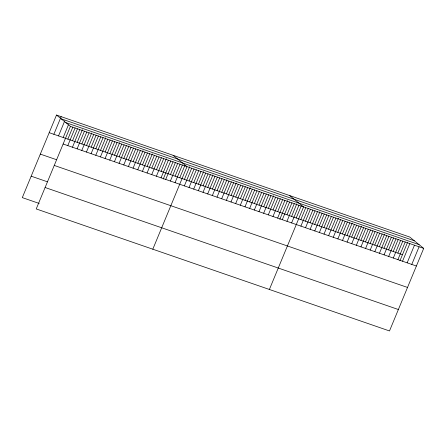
<?xml version="1.0" encoding="UTF-8"?>
<svg xmlns="http://www.w3.org/2000/svg" width="446" height="446" viewBox="0 0 446 446"><rect width="100%" height="100%" fill="white"/><g stroke="black" fill="none" stroke-linecap="round" stroke-linejoin="round"><path stroke-width="0.67" d="M56.503 115.046L70.435 126.369L36.232 208.94L389.497 330.954L423.7 248.383L409.768 237.06L56.503 115.046L22.3 197.617L39.203 203.454M53.86 134.291L61.163 116.657M58.521 135.902L64.781 120.788M63.187 137.513L68.405 124.919M67.848 139.124L72.804 127.16M67.792 145.613L75.095 127.98M72.514 140.735L77.47 128.771M72.453 147.225L79.762 129.591M77.175 142.346L82.393 129.747M77.119 148.836L84.422 131.202M81.841 143.958L86.797 131.988M81.78 150.447L89.083 132.813M86.502 145.569L91.72 132.969M86.446 152.058L93.749 134.424M91.162 147.18L96.124 135.21M91.107 153.669L98.41 136.036M95.829 148.786L100.785 136.822M95.773 155.28L103.076 137.647M100.489 150.397L105.708 137.803M100.434 156.892L107.737 139.252M105.156 152.008L110.112 140.044M105.094 158.497L112.403 140.864M109.816 153.619L114.773 141.655M109.761 160.108L117.064 142.475M114.483 155.23L119.701 142.636M114.421 161.72L121.725 144.086M119.143 156.841L124.099 144.872M119.088 163.331L126.391 145.697M123.81 158.453L129.022 145.853M123.748 164.942L131.052 147.308M128.47 160.064L133.426 148.094M128.415 166.553L135.718 148.919M133.131 161.675L138.087 149.705M133.075 168.164L140.379 150.531M137.797 163.281L143.015 150.687M137.736 169.775L145.045 152.142M142.458 164.892L147.414 152.928M142.402 171.387L149.705 153.747M147.124 166.503L152.342 153.909M147.063 172.992L154.372 155.359M151.785 168.114L156.741 156.15M151.729 174.603L159.032 156.97M156.451 169.725L161.407 157.761M156.39 176.215L163.693 158.581M161.112 171.336L166.33 158.743M161.056 177.826L168.359 160.192M163.242 179.069L170.734 160.978M165.717 179.437L173.02 161.803M170.439 174.559L175.395 162.589M170.378 181.048L177.686 163.414M175.1 176.17L180.056 164.2M175.044 182.659L182.347 165.026M179.766 177.776L184.722 165.812M152.811 249.202L187.013 166.637L173.081 155.314M184.427 179.387L189.645 166.793M184.371 185.882L191.674 168.242M189.093 180.998L194.049 169.034M189.032 187.487L196.335 169.854M193.754 182.609L198.71 170.645M193.698 189.098L201.001 171.465M198.42 184.22L203.632 171.626M198.358 190.71L205.662 173.076M203.081 185.831L208.037 173.868M203.025 192.321L210.328 174.687M207.741 187.443L212.959 174.843M207.685 193.932L214.989 176.298M212.407 189.054L217.364 177.084M212.346 195.543L219.655 177.909M217.068 190.665L222.024 178.695M217.012 197.154L224.316 179.521M221.734 192.271L226.953 179.677M221.673 198.765L228.976 181.132M226.395 193.882L231.351 181.918M226.339 200.377L233.643 182.737M231.061 195.493L236.274 182.899M231 201.982L238.303 184.349M235.722 197.104L240.678 185.14M235.666 203.593L242.97 185.96M240.383 198.715L245.339 186.751M240.327 205.205L247.63 187.571M245.049 200.326L250.267 187.733M244.988 206.816L252.297 189.182M249.71 201.938L254.666 189.968M249.654 208.427L256.957 190.793M254.376 203.549L259.332 191.579M254.315 210.038L261.624 192.404M259.037 205.16L263.993 193.19M258.981 211.649L266.284 194.016M263.703 206.766L268.659 194.802M263.642 213.26L270.945 195.627M268.364 208.377L273.582 195.783M268.308 214.872L275.611 197.232M273.024 209.988L277.986 198.024M272.969 216.477L280.272 198.844M277.691 211.599L282.647 199.635M277.635 218.088L284.938 200.455M279.815 219.332L287.57 200.616M282.296 219.7L289.599 202.066M286.973 214.805L291.929 202.841M286.956 221.311L294.265 203.677M291.595 216.399L296.807 203.805M291.623 222.922L298.926 205.288M296.211 217.999L301.167 206.03M269.39 289.465L303.587 206.899L289.66 195.577M300.833 219.594L305.789 207.624M300.905 226.128L308.208 208.494M305.454 221.188L310.41 209.224M305.527 227.722L312.83 210.088M310.07 222.783L315.027 210.819M310.143 229.322L317.446 211.683M314.692 224.377L319.91 211.783M314.764 230.916L322.068 213.283M319.308 225.977L324.27 214.008M319.381 232.511L326.689 214.877M323.93 227.571L328.886 215.602M324.002 234.105L331.306 216.472M328.551 229.166L333.508 217.202M328.624 235.7L335.927 218.066M333.168 230.76L338.386 218.166M333.24 237.294L340.549 219.661M337.789 232.355L342.745 220.391M337.862 238.894L345.165 221.261M342.411 233.955L347.367 221.985M342.483 240.489L349.787 222.855M347.027 235.549L352.245 222.95M347.1 242.083L354.403 224.45M351.649 237.144L356.605 225.18M351.721 243.678L359.024 226.044M356.27 238.738L361.483 226.144M356.343 245.272L363.646 227.638M360.886 240.333L365.843 228.369M360.959 246.872L368.262 229.238M365.508 241.933L370.464 229.963M365.581 248.467L372.884 230.833M370.124 243.527L375.086 231.558M370.197 250.061L377.506 232.427M374.746 245.122L379.702 233.158M374.818 251.655L382.122 234.022M379.368 246.716L384.586 234.122M379.44 253.25L386.743 235.616M383.984 248.31L388.94 236.347M384.056 254.85L391.365 237.216M388.605 249.911L393.562 237.941M388.678 256.444L395.981 238.811M393.227 251.505L398.183 239.535M393.3 258.039L400.603 240.405M397.843 253.099L402.799 241.135M397.916 259.633L405.219 242M399.928 260.815L407.683 242.1M402.537 261.228L409.841 243.594M407.159 262.828L414.462 245.194M411.775 264.422L419.078 246.789M61.096 118.787L414.367 240.795M65.835 122.633L419.101 244.648M70.435 126.369L423.7 248.383M49.199 132.679L402.465 254.694M63.126 144.002L416.397 266.017M40.318 154.11L56.642 159.746M54.25 165.433L407.521 287.447M31.175 176.187L47.499 181.823M45.107 187.51L398.373 309.524"/></g></svg>
